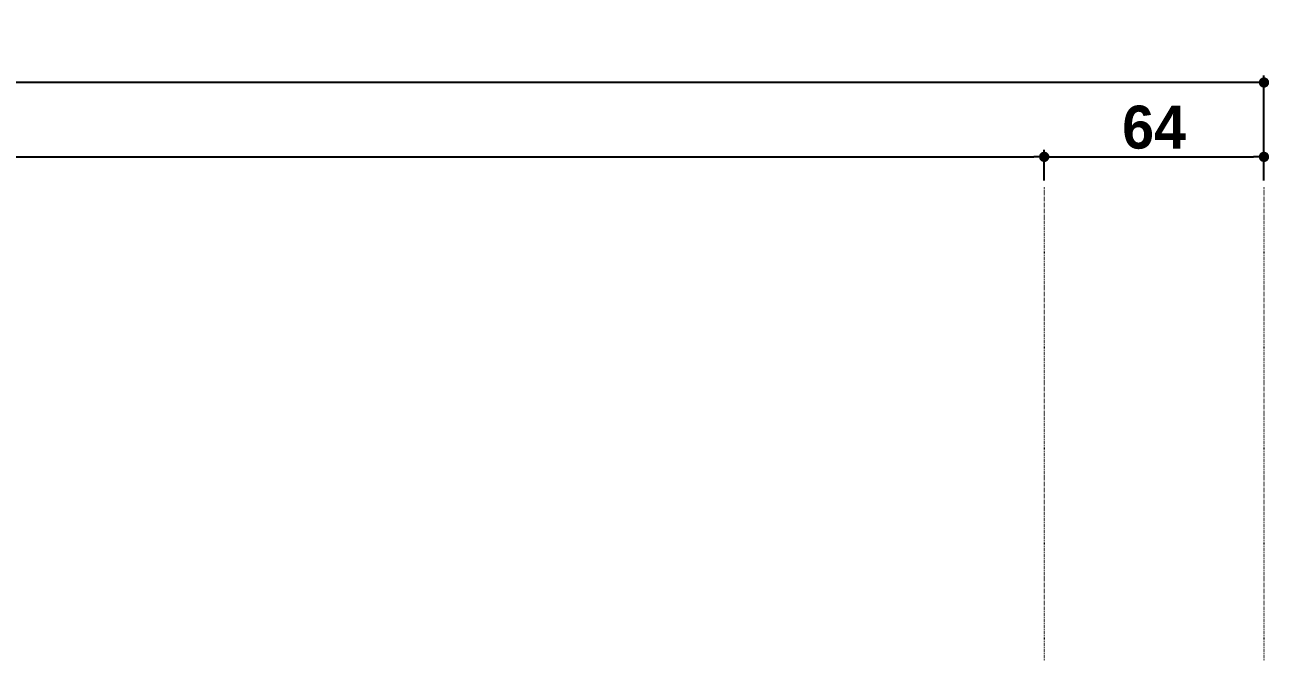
# Model space of a CAD drawing. Header units: centimetres. Extents: x -292707 to 138715, y -53922 to 66277.
# Drawn here: x 13698.6 to 14061, y -12596.3 to -12413.7 of the extents above; entities that cross this region are included whole.
import ezdxf

# ---------------------------------------------------------------- set-up
doc = ezdxf.new("R2010")
doc.units = ezdxf.units.CM
doc.linetypes.add('DOT3', pattern=[1, 0, -1])
doc.layers.add('A-DIM', color=157, linetype='Continuous')
doc.layers.add('A-FILL-6', color=7, linetype='Continuous', lineweight=0, true_color=0xb3b3b3)
doc.styles.add('Scale 50', font='GOTHICB.TTF', dxfattribs={"height": 12.5})
doc.dimstyles.new('Scale 50', dxfattribs={"dimscale": 0, "dimtxt": 7.5, "dimasz": 3, "dimexe": 2, "dimexo": 2, "dimgap": 2, "dimtad": 1, "dimdec": 0, "dimtxsty": 'Scale 50', "dimblk": 'DOT', "dimcen": 2.5, "dimclrd": 256, "dimclre": 256, "dimclrt": 254, "dimadec": 0, "dimazin": 0, "dimtfac": 1, "dimtdec": 0, "dimtmove": 0, "dimatfit": 3, "dimldrblk": 'DOTSMALL', "dimfxl": 1, "dimtfillclr": 256, "dimlwd": -1, "dimlwe": -1, "dimarcsym": 0})

# ---------------------------------------------------------------- blocks, each defined once
blk = doc.blocks.new('_Dot')
at = {"color": 0, "linetype": 'ByBlock', "lineweight": -2}
blk.add_line((-0.5, 0), (-1, 0), dxfattribs=at)
at = {"color": 0, "linetype": 'ByBlock', "const_width": 0.5}
blk.add_lwpolyline([(-0.25, 0, 1), (0.25, 0, 1)], format="xyb", close=True, dxfattribs=at)
blk = doc.blocks.new('*D187')
at = {"layer": 'A-DIM', "ltscale": 0.25, "transparency": 16777216}
for p, q in [((12979.46, -12459.01), (12979.46, -12450.12)), ((13995.46, -12459.01), (13995.46, -12450.12)), ((12982.46, -12452.12), (13992.46, -12452.12))]:
    blk.add_line(p, q, dxfattribs=at)
at = {"layer": 'Defpoints', "color": 0, "ltscale": 0.25, "transparency": 16777216}
for p in [(13995.46, -12452.12), (12979.46, -12461.01), (13995.46, -12461.01)]:
    blk.add_point(p, dxfattribs=at)
at = {"layer": 'A-DIM', "ltscale": 0.25, "transparency": 16777216, "xscale": 3, "yscale": 3, "zscale": 3, "rotation": 180}
blk.add_blockref('_Dot', (12979.46, -12452.12), dxfattribs=at)
at = {"layer": 'A-DIM', "ltscale": 0.25, "transparency": 16777216, "xscale": 3, "yscale": 3, "zscale": 3}
blk.add_blockref('_Dot', (13995.46, -12452.12), dxfattribs=at)
at = {"layer": 'A-DIM', "color": 254, "ltscale": 0.25, "transparency": 16777216, "insert": (13487.46, -12443.56), "char_height": 12.5, "attachment_point": 5, "style": 'Scale 50'}
blk.add_mtext('1016', dxfattribs=at)
blk = doc.blocks.new('_DotSmall')
at = {"color": 0, "linetype": 'ByBlock', "const_width": 0.5}
blk.add_lwpolyline([(-0.0625, 0, 1), (0.0625, 0, 1)], format="xyb", close=True, dxfattribs=at)
blk = doc.blocks.new('*D188')
at = {"layer": 'A-DIM', "ltscale": 0.25, "transparency": 16777216}
for p, q in [((13995.46, -12459.01), (13995.46, -12450.12)), ((14059.46, -12459.01), (14059.46, -12450.12)), ((13998.46, -12452.12), (14056.46, -12452.12))]:
    blk.add_line(p, q, dxfattribs=at)
at = {"layer": 'Defpoints', "color": 0, "ltscale": 0.25, "transparency": 16777216}
for p in [(14059.46, -12452.12), (13995.46, -12461.01), (14059.46, -12461.01)]:
    blk.add_point(p, dxfattribs=at)
at = {"layer": 'A-DIM', "ltscale": 0.25, "transparency": 16777216, "xscale": 3, "yscale": 3, "zscale": 3, "rotation": 180}
blk.add_blockref('_Dot', (13995.46, -12452.12), dxfattribs=at)
at = {"layer": 'A-DIM', "ltscale": 0.25, "transparency": 16777216, "xscale": 3, "yscale": 3, "zscale": 3}
blk.add_blockref('_Dot', (14059.46, -12452.12), dxfattribs=at)
at = {"layer": 'A-DIM', "color": 254, "ltscale": 0.25, "transparency": 16777216, "insert": (14027.46, -12443.56), "char_height": 12.5, "attachment_point": 5, "style": 'Scale 50'}
blk.add_mtext('64', dxfattribs=at)
blk = doc.blocks.new('*D186')
at = {"layer": 'A-DIM', "ltscale": 0.25, "transparency": 16777216}
for p, q in [((12979.46, -12459.01), (12979.46, -12428.48)), ((14059.46, -12459.01), (14059.46, -12428.48)), ((14056.46, -12430.48), (12982.46, -12430.48))]:
    blk.add_line(p, q, dxfattribs=at)
at = {"layer": 'Defpoints', "color": 0, "ltscale": 0.25, "transparency": 16777216}
for p in [(12979.46, -12430.48), (12979.46, -12461.01), (14059.46, -12461.01)]:
    blk.add_point(p, dxfattribs=at)
at = {"layer": 'A-DIM', "ltscale": 0.25, "transparency": 16777216, "xscale": 3, "yscale": 3, "zscale": 3, "rotation": 180}
blk.add_blockref('_Dot', (12979.46, -12430.48), dxfattribs=at)
at = {"layer": 'A-DIM', "ltscale": 0.25, "transparency": 16777216, "xscale": 3, "yscale": 3, "zscale": 3}
blk.add_blockref('_Dot', (14059.46, -12430.48), dxfattribs=at)
at = {"layer": 'A-DIM', "color": 254, "ltscale": 0.25, "transparency": 16777216, "insert": (13519.46, -12421.92), "char_height": 12.5, "attachment_point": 5, "style": 'Scale 50'}
blk.add_mtext('1080', dxfattribs=at)

msp = doc.modelspace()

# ---------------------------------------------------------------- linework, layer by layer
at = {"layer": 'A-FILL-6', "linetype": 'DOT3', "ltscale": 0.25}
for points in [[(13995.46, -12461.01), (13995.46, -12786.43)], [(14059.46, -12461.01), (14059.46, -12786.43)]]:
    msp.add_lwpolyline(points, dxfattribs=at)

# ---------------------------------------------------------------- dimensions: what is measured, and where the dimension line sits
at = {"layer": 'A-DIM', "ltscale": 0.25}
for base, p1, p2, override, picture, middle in [((12979.46, -12430.48), (14059.46, -12461.01), (12979.46, -12461.01), {"dimscale": 1}, '*D186', (13519.46, -12421.92)), ((13995.46, -12452.12), (12979.46, -12461.01), (13995.46, -12461.01), {"dimscale": 1}, '*D187', (13487.46, -12443.56)), ((14059.46, -12452.12), (13995.46, -12461.01), (14059.46, -12461.01), {"dimscale": 1, "dimtmove": 1}, '*D188', (14027.46, -12443.56))]:
    dim = msp.add_linear_dim(base=base, p1=p1, p2=p2, dimstyle='Scale 50', override=override, dxfattribs=at)
    dim.commit()
    dim.dimension.update_dxf_attribs({"geometry": picture, "text_midpoint": middle})

doc.saveas('drawing.dxf')
